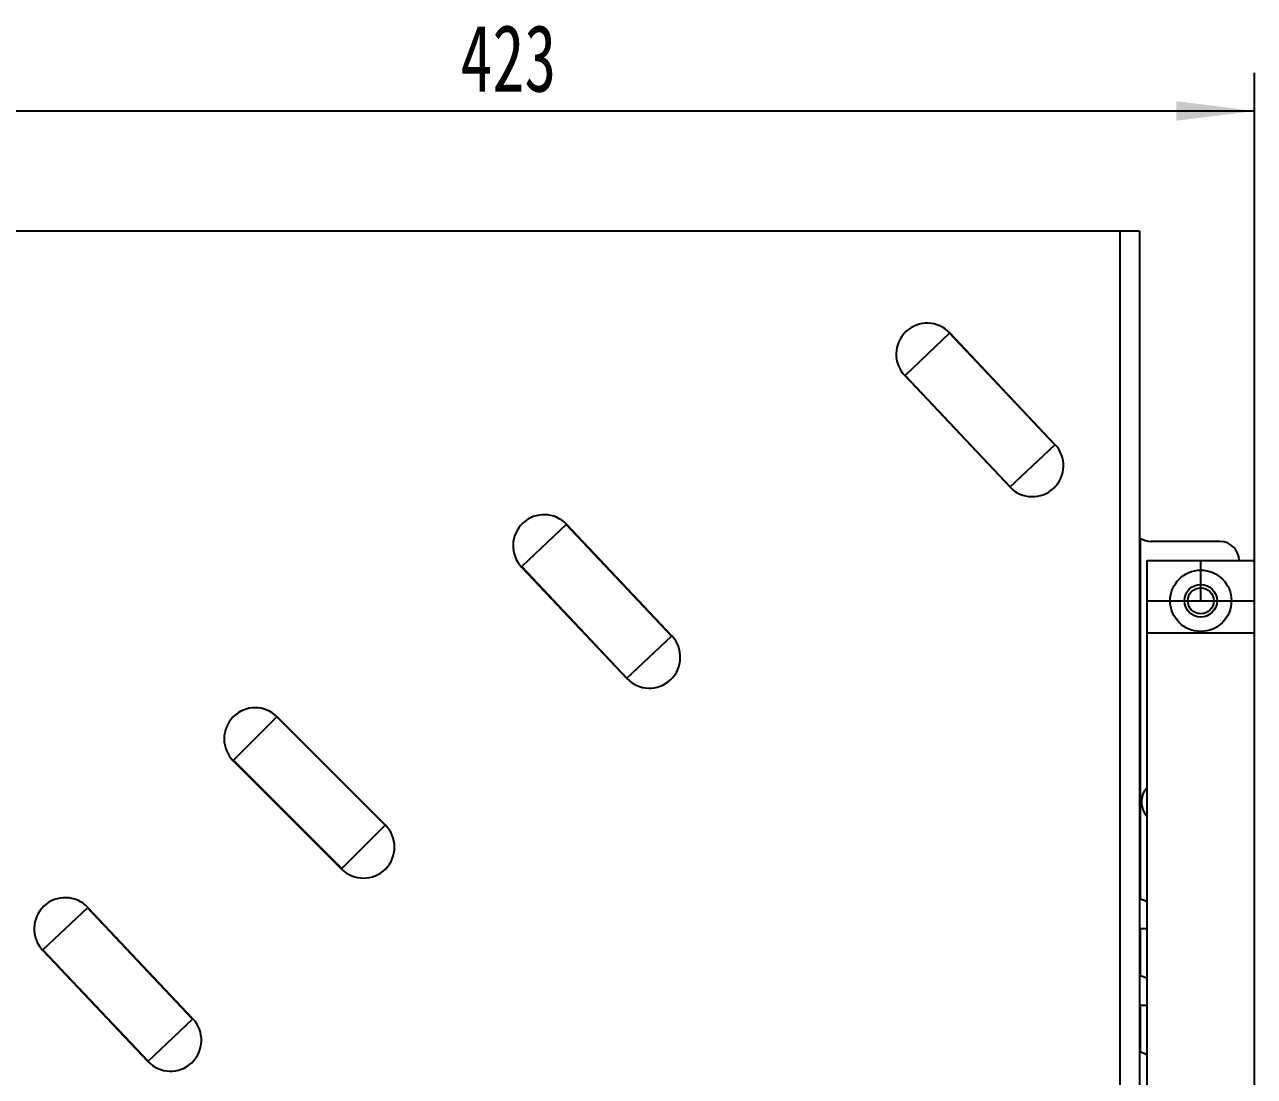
# Model space of a CAD drawing. Header units: millimetres. Extents: x 0 to 210, y 0 to 297.
# Drawn here: x 54.7 to 118.9, y 189.1 to 244 of the extents above; entities that cross this region are included whole.
import ezdxf

# ---------------------------------------------------------------- set-up
doc = ezdxf.new("R2010")
doc.units = ezdxf.units.MM
doc.linetypes.add('CENTERX2', pattern=[20.32, 12.7, -2.54, 2.54, -2.54])
doc.layers.add('图纸格式', color=7, linetype='Continuous')
doc.styles.add('SLDTEXTSTYLE5', font='TXT', dxfattribs={"width": 0.7})
doc.dimstyles.new('SLDDIMSTYLE0', dxfattribs={"dimtxt": 3.5, "dimasz": 4.08, "dimexe": 0, "dimexo": 0.0625, "dimgap": 0.875, "dimtad": 2, "dimlfac": 5, "dimrnd": 1e-09, "dimzin": 12, "dimdsep": 46, "dimtxsty": 'SLDTEXTSTYLE5', "dimsah": 1, "dimcen": 0.09, "dimadec": 0, "dimazin": 3, "dimtfac": 1, "dimtofl": 0, "dimtmove": 0, "dimatfit": 3, "dimfxl": 0, "dimfrac": 2, "dimtolj": 1, "dimtzin": 12, "dimarcsym": 0})

# ---------------------------------------------------------------- blocks, each defined once
blk = doc.blocks.new('_D')
at = {"layer": '图纸格式'}
for p, q in [((34.338, 216.02), (34.338, 241.498)), ((118.938, 216.02), (118.938, 241.498)), ((34.338, 239.498), (118.938, 239.498))]:
    blk.add_line(p, q, dxfattribs=at)
for points in [[(34.338, 239.498), (38.418, 238.99), (38.418, 240.006)], [(118.938, 239.498), (114.858, 240.006), (114.858, 238.99)]]:
    blk.add_solid(points, dxfattribs=at)
at = {"layer": '图纸格式', "insert": (77.496, 244.009), "char_height": 3.5, "attachment_point": 1, "style": 'SLDTEXTSTYLE5'}
blk.add_mtext('423', dxfattribs=at)

msp = doc.modelspace()

# ---------------------------------------------------------------- linework, layer by layer
at = {"color": 7, "linetype": 'Continuous', "lineweight": 25}
for p, q in [((111.9384, 233.22), (41.338, 233.22)), ((111.9384, 158.62), (111.9384, 233.22)), ((112.9384, 233.22), (111.9384, 233.22)), ((112.9384, 233.22), (112.9384, 158.62)), ((108.5289, 222.0897), (103.0382, 227.908)), ((103.0298, 227.8881), (100.7025, 225.6919)), ((108.5205, 222.0698), (103.0298, 227.8881)), ((100.6818, 225.6843), (106.1725, 219.866)), ((100.7025, 225.6919), (106.1932, 219.8736)), ((106.1932, 219.8736), (108.5205, 222.0698)), ((83.0184, 217.8996), (80.6911, 215.7033)), ((88.509, 212.0813), (83.0184, 217.8996)), ((88.5289, 212.0897), (83.0382, 217.908)), ((112.9784, 217.1915), (112.9384, 217.22)), ((112.9784, 217.1915), (112.9784, 198.3485)), ((117.1384, 217.02), (113.5384, 217.02)), ((113.3384, 212.2465), (113.3384, 216.02)), ((113.3384, 216.02), (118.9384, 216.02)), ((118.9384, 212.2465), (118.9384, 216.02)), ((80.6818, 215.6843), (86.1725, 209.866)), ((80.6911, 215.7033), (86.1817, 209.885)), ((86.1817, 209.885), (88.509, 212.0813)), ((113.3384, 212.2465), (118.9384, 212.2465)), ((113.3384, 179.5936), (113.3384, 212.2465)), ((118.9384, 179.5936), (118.9384, 212.2465)), ((67.9013, 207.8538), (65.6385, 205.5911)), ((73.5581, 202.197), (67.9013, 207.8538)), ((73.5793, 202.2041), (67.9224, 207.8609)), ((65.6314, 205.5699), (71.2883, 199.9131)), ((65.6385, 205.5911), (71.2954, 199.9342)), ((71.2954, 199.9342), (73.5581, 202.197)), ((58.0237, 197.8943), (55.6964, 195.698)), ((63.5144, 192.0759), (58.0237, 197.8943)), ((63.5289, 192.0897), (58.0382, 197.908)), ((112.9384, 196.8102), (113.3384, 196.8102)), ((112.9784, 196.8102), (112.9784, 194.3485)), ((55.6818, 195.6843), (61.1725, 189.866)), ((55.6964, 195.698), (61.1871, 189.8797)), ((112.9384, 192.8102), (113.3384, 192.8102)), ((112.9784, 192.8102), (112.9784, 190.3485)), ((61.1871, 189.8797), (63.5144, 192.0759))]:
    msp.add_line(p, q, dxfattribs=at)
at = {"color": 7, "linetype": 'CENTERX2'}
for p, q in [((116.1384, 213.92), (116.1384, 216.02)), ((116.1384, 213.92), (116.1384, 216.02)), ((113.3384, 213.92), (118.9384, 213.92)), ((113.3384, 213.92), (118.9384, 213.92))]:
    msp.add_line(p, q, dxfattribs=at)
at = {"color": 7, "linetype": 'Continuous', "lineweight": 25, "flags": 128}
for points in [[(113.3384, 198.1958), (113.1871, 198.2728), (112.9384, 198.3594)], [(113.3384, 194.1958), (113.1871, 194.2728), (112.9384, 194.3594)], [(113.3384, 190.1958), (113.1871, 190.2728), (112.9384, 190.3594)]]:
    msp.add_lwpolyline(points, dxfattribs=at)
at = {"color": 7, "linetype": 'Continuous', "lineweight": 25}
for radius in [1.6, 0.85, 0.68]:
    msp.add_circle((116.1384, 213.92), radius, dxfattribs=at)
for centre, radius, start, end in [((101.86, 226.7962), 1.62, 43.340396, 223.340396), ((107.3507, 220.9779), 1.62, 223.340396, 43.340396), ((81.86, 216.7962), 1.62, 43.340396, 223.340396), ((113.5384, 218.02), 1, 235.944202, 270), ((117.1384, 216.02), 1, 0, 90), ((87.3507, 210.9779), 1.62, 223.340396, 43.340396), ((66.7769, 206.7154), 1.62, 45, 225), ((114.138, 203.42), 1.1, 136.626331, 223.373669), ((72.4338, 201.0586), 1.62, 225, 45), ((56.86, 196.7962), 1.62, 43.340396, 223.340396), ((62.3507, 190.9779), 1.62, 223.340396, 43.340396)]:
    msp.add_arc(centre, radius, start, end, dxfattribs=at)

# ---------------------------------------------------------------- dimensions: what is measured, and where the dimension line sits
at = {"layer": '图纸格式'}
dim = msp.add_linear_dim(base=(118.9384, 239.4977), p1=(34.338, 216.02), p2=(118.9384, 216.02), angle=0, dimstyle='SLDDIMSTYLE0', dxfattribs=at)
dim.commit()
dim.dimension.update_dxf_attribs({"geometry": '_D', "text_midpoint": (79.8, 239.4977), "dimtype": 160})

doc.saveas('drawing.dxf')
